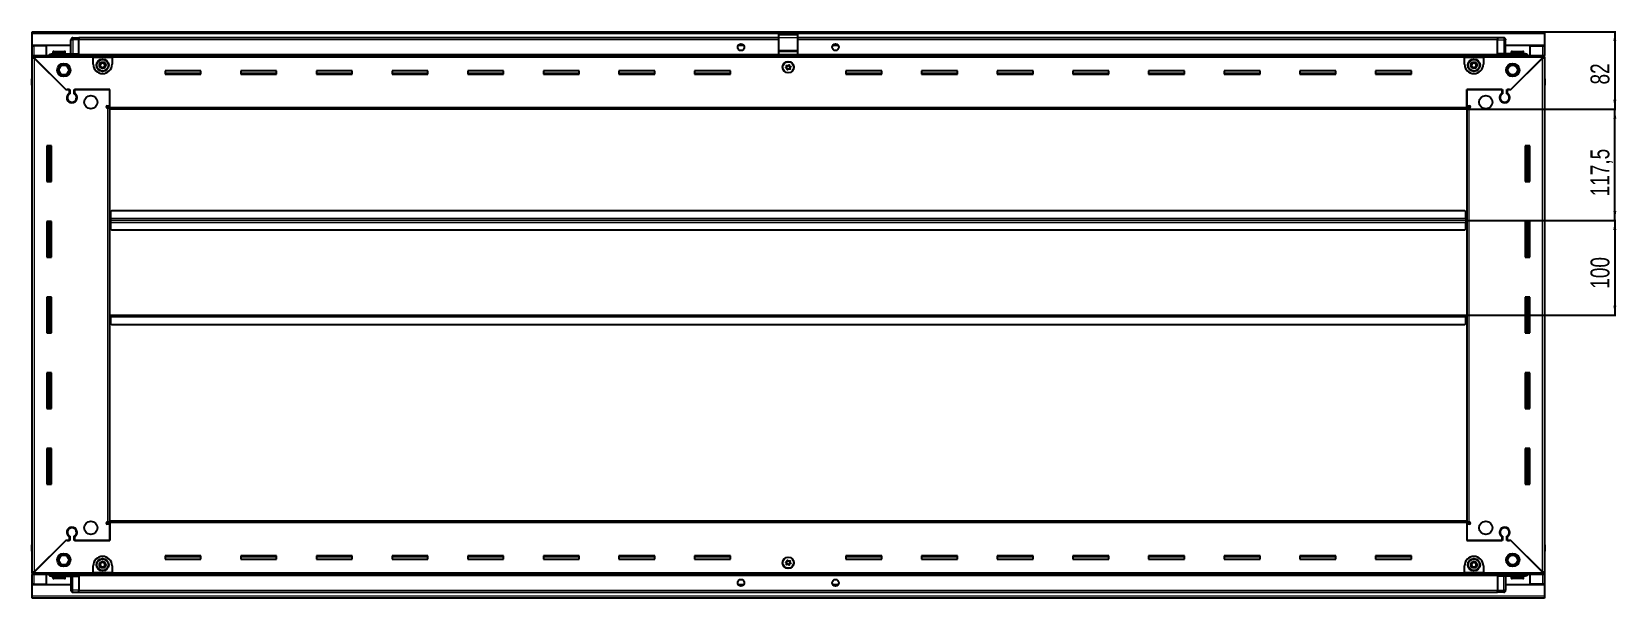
# Model space of a CAD drawing. Header units: millimetres. Extents: x 1132 to 7062, y -1137 to 1926.
# Drawn here: x 5386 to 7062, y 1148 to 1747 of the extents above; entities that cross this region are included whole.
import ezdxf

# ---------------------------------------------------------------- set-up
doc = ezdxf.new("R2010")
doc.units = ezdxf.units.MM
doc.layers.add('FORMAT', color=7, linetype='Continuous')
doc.styles.add('SLDTEXTSTYLE0', font='TXT', dxfattribs={"width": 0.75})
doc.dimstyles.new('SLDDIMSTYLE0', dxfattribs={"dimtxt": 20, "dimasz": 10, "dimexe": 0, "dimexo": 0.0625, "dimgap": 5, "dimtad": 2, "dimdec": 1, "dimrnd": 1e-09, "dimzin": 12, "dimdsep": 46, "dimtxsty": 'SLDTEXTSTYLE0', "dimsah": 1, "dimcen": 0.09, "dimadec": 0, "dimazin": 3, "dimtfac": 1, "dimtofl": 0, "dimtmove": 0, "dimatfit": 3, "dimfxl": 0, "dimfrac": 2, "dimtolj": 1, "dimtzin": 12, "dimarcsym": 0})

# ---------------------------------------------------------------- blocks, each defined once
blk = doc.blocks.new('_D_6')
at = {"layer": 'FORMAT'}
for p, q in [((6985.9, 1746.6), (7061.4, 1746.6)), ((7060.4, 1746.6), (7060.4, 1664.6)), ((6903.9, 1664.6), (7061.4, 1664.6))]:
    blk.add_line(p, q, dxfattribs=at)
for points in [[(7060.4, 1746.6), (7058.8, 1736.6), (7061.9, 1736.6)], [(7060.4, 1664.6), (7061.9, 1674.6), (7058.8, 1674.6)]]:
    blk.add_solid(points, dxfattribs=at)
at = {"layer": 'FORMAT', "insert": (7034.6, 1690.8), "char_height": 20, "attachment_point": 1, "rotation": 90, "style": 'SLDTEXTSTYLE0'}
blk.add_mtext('82', dxfattribs=at)
blk = doc.blocks.new('_D_7')
at = {"layer": 'FORMAT'}
for p, q in [((6903.9, 1664.6), (7061.4, 1664.6)), ((7060.4, 1547.1), (7060.4, 1664.6)), ((6902.9, 1547.1), (7061.4, 1547.1))]:
    blk.add_line(p, q, dxfattribs=at)
for points in [[(7060.4, 1664.6), (7058.8, 1654.6), (7061.9, 1654.6)], [(7060.4, 1547.1), (7061.9, 1557.1), (7058.8, 1557.1)]]:
    blk.add_solid(points, dxfattribs=at)
at = {"layer": 'FORMAT', "insert": (7034.6, 1572.6), "char_height": 20, "attachment_point": 1, "rotation": 90, "style": 'SLDTEXTSTYLE0'}
blk.add_mtext('117,5', dxfattribs=at)
blk = doc.blocks.new('_D_8')
at = {"layer": 'FORMAT'}
for p, q in [((6902.9, 1547.1), (7061.4, 1547.1)), ((7060.4, 1547.1), (7060.4, 1447.1)), ((6902.9, 1447.1), (7061.4, 1447.1))]:
    blk.add_line(p, q, dxfattribs=at)
for points in [[(7060.4, 1547.1), (7058.8, 1537.1), (7061.9, 1537.1)], [(7060.4, 1447.1), (7061.9, 1457.1), (7058.8, 1457.1)]]:
    blk.add_solid(points, dxfattribs=at)
at = {"layer": 'FORMAT', "insert": (7034.6, 1474.9), "char_height": 20, "attachment_point": 1, "rotation": 90, "style": 'SLDTEXTSTYLE0'}
blk.add_mtext('100', dxfattribs=at)

msp = doc.modelspace()

# ---------------------------------------------------------------- linework, layer by layer
at = {"color": 7, "linetype": 'Continuous', "lineweight": 25}
for p, q in [((5386.86, 1744.5), (5386.86, 1746.6)), ((5386.86, 1746.6), (6985.86, 1746.6)), ((5386.86, 1732.1), (5386.86, 1744.5)), ((6176.36, 1743.6), (6196.36, 1743.6)), ((6176.36, 1740.34), (6176.36, 1743.6)), ((6196.36, 1740.34), (6196.36, 1743.6)), ((6985.86, 1746.6), (6985.86, 1744.5)), ((6985.86, 1744.5), (6985.86, 1732.1)), ((5427.86, 1732.1), (5386.86, 1732.1)), ((5386.86, 1731.6), (5386.86, 1732.1)), ((5386.86, 1731.6), (5388.96, 1731.6)), ((5386.86, 1721.35), (5386.86, 1731.6)), ((5388.36, 1731.6), (5388.36, 1732.1)), ((5401.86, 1731.6), (5388.96, 1731.6)), ((5401.86, 1721.35), (5401.86, 1731.6)), ((5427.86, 1723.1), (5427.86, 1738.1)), ((5428.53, 1739.6), (5428.53, 1739.6)), ((5429.86, 1740.1), (5436.36, 1740.1)), ((5429.86, 1740.1), (5436.36, 1740.1)), ((5436.36, 1740.1), (5436.36, 1740.1)), ((5436.36, 1740.1), (5436.36, 1740.1)), ((5436.36, 1740.1), (5436.36, 1738.1)), ((6176.36, 1739.95), (5436.36, 1739.95)), ((5436.36, 1723.1), (5436.36, 1738.1)), ((6139.23, 1732.1), (6133.48, 1732.1)), ((6176.36, 1727.19), (6176.36, 1740.34)), ((6176.36, 1726.1), (6176.36, 1727.19)), ((6176.36, 1726.1), (6196.36, 1726.1)), ((6176.36, 1722.6), (6176.36, 1726.1)), ((6196.36, 1727.19), (6196.36, 1740.34)), ((6936.36, 1739.95), (6196.36, 1739.95)), ((6196.36, 1726.1), (6196.36, 1727.19)), ((6196.36, 1722.6), (6196.36, 1726.1)), ((6239.23, 1732.1), (6233.48, 1732.1)), ((6936.36, 1740.1), (6936.36, 1740.1)), ((6942.86, 1740.1), (6936.36, 1740.1)), ((6942.86, 1740.1), (6936.36, 1740.1)), ((6936.36, 1740.1), (6936.36, 1738.1)), ((6936.36, 1723.1), (6936.36, 1738.1)), ((6944.86, 1738.1), (6944.86, 1738.1)), ((6944.86, 1723.1), (6944.86, 1738.1)), ((6985.86, 1732.1), (6944.86, 1732.1)), ((6970.86, 1721.35), (6970.86, 1731.6)), ((6970.86, 1731.6), (6983.76, 1731.6)), ((6983.76, 1731.6), (6985.86, 1731.6)), ((6984.36, 1731.6), (6984.36, 1732.1)), ((6985.86, 1731.6), (6985.86, 1732.1)), ((6985.86, 1731.6), (6985.86, 1721.35)), ((5386.86, 1719.85), (5386.86, 1721.35)), ((5386.86, 1721.35), (5387.86, 1721.35)), ((5386.86, 1719.35), (5386.86, 1719.85)), ((5386.86, 1719.85), (5387.86, 1719.85)), ((5386.86, 1174.85), (5386.86, 1719.35)), ((5388.36, 1719.35), (5386.86, 1719.35)), ((5387.86, 1719.85), (5387.86, 1721.35)), ((5387.86, 1721.35), (5451.36, 1721.35)), ((5388.46, 1719.25), (5422.36, 1685.35)), ((5423.06, 1684.65), (5388.96, 1718.75)), ((5407.36, 1723.1), (5436.36, 1723.1)), ((5408.86, 1725), (5408.86, 1723.1)), ((5409.66, 1725.8), (5421.06, 1725.8)), ((5421.86, 1723.1), (5421.86, 1725)), ((5436.36, 1723.1), (5436.36, 1722.6)), ((5436.36, 1721.95), (6936.36, 1721.95)), ((5451.36, 1719.25), (5451.36, 1721.35)), ((5451.36, 1721.35), (5471.36, 1721.35)), ((5451.36, 1719.85), (5471.36, 1719.85)), ((5451.36, 1712.35), (5451.36, 1719.25)), ((5471.36, 1721.35), (5471.36, 1719.25)), ((5471.36, 1721.35), (6901.36, 1721.35)), ((5471.36, 1719.25), (5471.36, 1712.35)), ((6176.36, 1722.6), (6196.36, 1722.6)), ((6180.36, 1722.6), (6180.36, 1721.95)), ((6182.86, 1721.95), (6182.86, 1722.6)), ((6189.86, 1721.95), (6189.86, 1722.6)), ((6192.36, 1721.95), (6192.36, 1722.6)), ((6901.36, 1719.25), (6901.36, 1721.35)), ((6901.36, 1721.35), (6921.36, 1721.35)), ((6901.36, 1719.85), (6921.36, 1719.85)), ((6901.36, 1712.35), (6901.36, 1719.25)), ((6921.36, 1721.35), (6984.86, 1721.35)), ((6921.36, 1721.35), (6921.36, 1719.25)), ((6921.36, 1719.25), (6921.36, 1712.35)), ((6936.36, 1723.1), (6936.36, 1722.6)), ((6965.36, 1723.1), (6936.36, 1723.1)), ((6937.86, 1723.04), (6937.86, 1723.1)), ((6983.76, 1718.75), (6949.66, 1684.65)), ((6950.36, 1685.35), (6984.26, 1719.25)), ((6950.86, 1725), (6950.86, 1723.1)), ((6951.66, 1725.8), (6963.06, 1725.8)), ((6963.86, 1723.1), (6963.86, 1725)), ((6984.36, 1719.35), (6985.86, 1719.35)), ((6984.86, 1719.85), (6984.86, 1721.35)), ((6984.86, 1721.35), (6985.86, 1721.35)), ((6984.86, 1719.85), (6985.86, 1719.85)), ((6985.86, 1719.85), (6985.86, 1721.35)), ((6985.86, 1719.85), (6985.86, 1719.35)), ((6985.86, 1719.35), (6985.86, 1174.85)), ((5386.36, 1696.6), (5386.36, 1690.1)), ((5386.36, 1690.1), (5386.36, 1696.6)), ((5565.36, 1705.1), (5527.36, 1705.1)), ((5527.36, 1705.1), (5527.36, 1701.6)), ((5565.36, 1702.35), (5527.36, 1702.35)), ((5527.36, 1701.6), (5565.36, 1701.6)), ((5565.36, 1701.6), (5565.36, 1705.1)), ((5645.36, 1705.1), (5607.36, 1705.1)), ((5607.36, 1705.1), (5607.36, 1701.6)), ((5645.36, 1702.35), (5607.36, 1702.35)), ((5607.36, 1701.6), (5645.36, 1701.6)), ((5645.36, 1701.6), (5645.36, 1705.1)), ((5725.36, 1705.1), (5687.36, 1705.1)), ((5687.36, 1705.1), (5687.36, 1701.6)), ((5725.36, 1702.35), (5687.36, 1702.35)), ((5687.36, 1701.6), (5725.36, 1701.6)), ((5725.36, 1701.6), (5725.36, 1705.1)), ((5805.36, 1705.1), (5767.36, 1705.1)), ((5767.36, 1705.1), (5767.36, 1701.6)), ((5805.36, 1702.35), (5767.36, 1702.35)), ((5767.36, 1701.6), (5805.36, 1701.6)), ((5805.36, 1701.6), (5805.36, 1705.1)), ((5885.36, 1705.1), (5847.36, 1705.1)), ((5847.36, 1705.1), (5847.36, 1701.6)), ((5885.36, 1702.35), (5847.36, 1702.35)), ((5847.36, 1701.6), (5885.36, 1701.6)), ((5885.36, 1701.6), (5885.36, 1705.1)), ((5965.36, 1705.1), (5927.36, 1705.1)), ((5927.36, 1705.1), (5927.36, 1701.6)), ((5965.36, 1702.35), (5927.36, 1702.35)), ((5927.36, 1701.6), (5965.36, 1701.6)), ((5965.36, 1701.6), (5965.36, 1705.1)), ((6045.36, 1705.1), (6007.36, 1705.1)), ((6007.36, 1705.1), (6007.36, 1701.6)), ((6045.36, 1702.35), (6007.36, 1702.35)), ((6007.36, 1701.6), (6045.36, 1701.6)), ((6045.36, 1701.6), (6045.36, 1705.1)), ((6125.36, 1705.1), (6087.36, 1705.1)), ((6087.36, 1705.1), (6087.36, 1701.6)), ((6125.36, 1702.35), (6087.36, 1702.35)), ((6087.36, 1701.6), (6125.36, 1701.6)), ((6125.36, 1701.6), (6125.36, 1705.1)), ((6285.36, 1705.1), (6247.36, 1705.1)), ((6247.36, 1705.1), (6247.36, 1701.6)), ((6285.36, 1702.35), (6247.36, 1702.35)), ((6247.36, 1701.6), (6285.36, 1701.6)), ((6285.36, 1701.6), (6285.36, 1705.1)), ((6365.36, 1705.1), (6327.36, 1705.1)), ((6327.36, 1705.1), (6327.36, 1701.6)), ((6365.36, 1702.35), (6327.36, 1702.35)), ((6327.36, 1701.6), (6365.36, 1701.6)), ((6365.36, 1701.6), (6365.36, 1705.1)), ((6445.36, 1705.1), (6407.36, 1705.1)), ((6407.36, 1705.1), (6407.36, 1701.6)), ((6445.36, 1702.35), (6407.36, 1702.35)), ((6407.36, 1701.6), (6445.36, 1701.6)), ((6445.36, 1701.6), (6445.36, 1705.1)), ((6525.36, 1705.1), (6487.36, 1705.1)), ((6487.36, 1705.1), (6487.36, 1701.6)), ((6525.36, 1702.35), (6487.36, 1702.35)), ((6487.36, 1701.6), (6525.36, 1701.6)), ((6525.36, 1701.6), (6525.36, 1705.1)), ((6605.36, 1705.1), (6567.36, 1705.1)), ((6567.36, 1705.1), (6567.36, 1701.6)), ((6605.36, 1702.35), (6567.36, 1702.35)), ((6567.36, 1701.6), (6605.36, 1701.6)), ((6605.36, 1701.6), (6605.36, 1705.1)), ((6685.36, 1705.1), (6647.36, 1705.1)), ((6647.36, 1705.1), (6647.36, 1701.6)), ((6685.36, 1702.35), (6647.36, 1702.35)), ((6647.36, 1701.6), (6685.36, 1701.6)), ((6685.36, 1701.6), (6685.36, 1705.1)), ((6765.36, 1705.1), (6727.36, 1705.1)), ((6727.36, 1705.1), (6727.36, 1701.6)), ((6765.36, 1702.35), (6727.36, 1702.35)), ((6727.36, 1701.6), (6765.36, 1701.6)), ((6765.36, 1701.6), (6765.36, 1705.1)), ((6845.36, 1705.1), (6807.36, 1705.1)), ((6807.36, 1705.1), (6807.36, 1701.6)), ((6845.36, 1702.35), (6807.36, 1702.35)), ((6807.36, 1701.6), (6845.36, 1701.6)), ((6845.36, 1701.6), (6845.36, 1705.1)), ((6985.86, 1697.93), (6985.86, 1697.93)), ((6986.36, 1696.6), (6986.36, 1690.1)), ((6986.36, 1690.1), (6986.36, 1696.6)), ((5386.36, 1690.1), (5386.36, 1690.1)), ((5386.86, 1690.1), (5386.36, 1690.1)), ((5386.51, 1690.1), (5386.51, 1204.1)), ((5422.36, 1685.35), (5426.56, 1685.35)), ((5423.76, 1685.35), (5423.06, 1684.65)), ((5425.86, 1685.35), (5423.76, 1685.35)), ((5425.86, 1685.35), (5425.86, 1681.46)), ((5426.56, 1685.35), (5426.56, 1681.07)), ((5431.16, 1685.35), (5468.86, 1685.35)), ((5431.16, 1681.07), (5431.16, 1685.35)), ((5431.86, 1681.46), (5431.86, 1685.35)), ((5468.86, 1685.35), (5431.86, 1685.35)), ((5468.86, 1666.7), (5468.86, 1685.35)), ((5468.86, 1668.1), (5468.86, 1685.35)), ((6903.86, 1685.35), (6941.56, 1685.35)), ((6903.86, 1666.7), (6903.86, 1685.35)), ((6903.86, 1685.35), (6903.86, 1668.1)), ((6940.86, 1685.35), (6903.86, 1685.35)), ((6940.86, 1685.35), (6940.86, 1681.46)), ((6941.56, 1685.35), (6941.56, 1681.07)), ((6946.16, 1685.35), (6950.36, 1685.35)), ((6946.16, 1681.07), (6946.16, 1685.35)), ((6948.96, 1685.35), (6946.86, 1685.35)), ((6946.86, 1681.46), (6946.86, 1685.35)), ((6949.66, 1684.65), (6948.96, 1685.35)), ((6985.86, 1690.1), (6986.36, 1690.1)), ((6986.21, 1204.1), (6986.21, 1690.1)), ((6986.36, 1690.1), (6986.36, 1690.1)), ((6986.36, 1690.1), (6986.36, 1690.1)), ((5426.86, 1672.49), (5426.86, 1671.73)), ((5466.01, 1668.1), (5468.86, 1668.1)), ((5466.76, 1666.1), (5466.01, 1666.1)), ((5466.76, 1666.1), (5468.86, 1666.1)), ((5468.86, 1667.1), (5466.86, 1667.1)), ((5466.86, 1667.1), (5466.86, 1666.1)), ((5468.86, 1664.6), (5468.86, 1666.7)), ((6903.86, 1664.6), (5468.86, 1664.6)), ((5468.86, 1229.6), (5468.86, 1664.6)), ((6903.86, 1668.1), (6906.71, 1668.1)), ((6905.86, 1667.1), (6903.86, 1667.1)), ((6903.86, 1666.7), (6903.86, 1664.6)), ((6903.86, 1666.1), (6905.96, 1666.1)), ((6903.86, 1664.6), (6903.86, 1229.6)), ((6905.86, 1666.1), (6905.86, 1667.1)), ((6906.71, 1666.1), (6905.96, 1666.1)), ((6945.86, 1672.49), (6945.86, 1671.73)), ((5407.36, 1626.1), (5402.36, 1626.1)), ((5402.36, 1626.1), (5402.36, 1588.1)), ((5404.51, 1588.1), (5404.51, 1626.1)), ((5406.3, 1588.1), (5406.3, 1626.1)), ((5406.33, 1588.1), (5406.33, 1626.1)), ((5407.36, 1588.1), (5407.36, 1626.1)), ((6965.36, 1626.1), (6965.36, 1588.1)), ((6970.36, 1626.1), (6965.36, 1626.1)), ((6966.38, 1626.1), (6966.38, 1588.1)), ((6966.41, 1626.1), (6966.41, 1588.1)), ((6968.21, 1626.1), (6968.21, 1588.1)), ((6970.36, 1588.1), (6970.36, 1626.1)), ((5402.36, 1588.1), (5407.36, 1588.1)), ((6965.36, 1588.1), (6970.36, 1588.1)), ((5407.36, 1546.1), (5402.36, 1546.1)), ((5402.36, 1546.1), (5402.36, 1508.1)), ((5404.51, 1508.1), (5404.51, 1546.1)), ((5406.3, 1508.1), (5406.3, 1546.1)), ((5406.33, 1508.1), (5406.33, 1546.1)), ((5407.36, 1508.1), (5407.36, 1546.1)), ((5469.61, 1547.1), (5468.86, 1547.1)), ((5469.86, 1549.95), (5469.61, 1549.95)), ((5469.61, 1549.95), (5469.61, 1547.1)), ((5469.61, 1547.1), (5469.61, 1544.25)), ((5469.61, 1544.25), (5469.86, 1544.25)), ((5470.86, 1557.1), (5469.86, 1556.1)), ((5469.86, 1556.1), (5469.86, 1549.2)), ((5469.86, 1547.1), (5469.86, 1549.2)), ((6902.86, 1547.1), (5469.86, 1547.1)), ((5469.86, 1545), (5469.86, 1547.1)), ((5469.86, 1545), (5469.86, 1538.1)), ((6901.86, 1557.1), (5470.86, 1557.1)), ((6902.86, 1556.1), (6901.86, 1557.1)), ((6902.86, 1549.2), (6902.86, 1556.1)), ((6903.11, 1549.95), (6902.86, 1549.95)), ((6902.86, 1549.2), (6902.86, 1547.1)), ((6902.86, 1547.1), (6902.86, 1545)), ((6902.86, 1538.1), (6902.86, 1545)), ((6902.86, 1544.25), (6903.11, 1544.25)), ((6903.11, 1547.1), (6903.11, 1549.95)), ((6903.86, 1547.1), (6903.11, 1547.1)), ((6903.11, 1544.25), (6903.11, 1547.1)), ((6965.36, 1546.1), (6965.36, 1508.1)), ((6970.36, 1546.1), (6965.36, 1546.1)), ((6966.38, 1546.1), (6966.38, 1508.1)), ((6966.41, 1546.1), (6966.41, 1508.1)), ((6968.21, 1546.1), (6968.21, 1508.1)), ((6970.36, 1508.1), (6970.36, 1546.1)), ((5469.86, 1538.1), (5470.86, 1537.1)), ((5470.86, 1537.1), (6901.86, 1537.1)), ((6901.86, 1537.1), (6902.86, 1538.1)), ((5402.36, 1508.1), (5407.36, 1508.1)), ((6965.36, 1508.1), (6970.36, 1508.1)), ((5407.36, 1466.1), (5402.36, 1466.1)), ((5402.36, 1466.1), (5402.36, 1428.1)), ((5404.51, 1428.1), (5404.51, 1466.1)), ((5406.3, 1428.1), (5406.3, 1466.1)), ((5406.33, 1428.1), (5406.33, 1466.1)), ((5407.36, 1428.1), (5407.36, 1466.1)), ((6965.36, 1466.1), (6965.36, 1428.1)), ((6970.36, 1466.1), (6965.36, 1466.1)), ((6966.38, 1466.1), (6966.38, 1428.1)), ((6966.41, 1466.1), (6966.41, 1428.1)), ((6968.21, 1466.1), (6968.21, 1428.1)), ((6970.36, 1428.1), (6970.36, 1466.1)), ((5468.86, 1447.1), (5469.61, 1447.1)), ((5469.61, 1447.1), (5469.61, 1444.25)), ((5469.61, 1444.25), (5469.86, 1444.25)), ((5469.86, 1445), (5469.86, 1447.1)), ((5469.86, 1447.1), (6902.86, 1447.1)), ((5469.86, 1445), (5469.86, 1438.1)), ((6902.86, 1447.1), (6902.86, 1445)), ((6902.86, 1438.1), (6902.86, 1445)), ((6902.86, 1444.25), (6903.11, 1444.25)), ((6903.11, 1444.25), (6903.11, 1447.1)), ((6903.11, 1447.1), (6903.86, 1447.1)), ((5402.36, 1428.1), (5407.36, 1428.1)), ((5469.86, 1438.1), (5470.86, 1437.1)), ((5470.86, 1437.1), (6901.86, 1437.1)), ((6901.86, 1437.1), (6902.86, 1438.1)), ((6965.36, 1428.1), (6970.36, 1428.1)), ((5407.36, 1386.1), (5402.36, 1386.1)), ((5402.36, 1386.1), (5402.36, 1348.1)), ((5404.51, 1348.1), (5404.51, 1386.1)), ((5406.3, 1348.1), (5406.3, 1386.1)), ((5406.33, 1348.1), (5406.33, 1386.1)), ((5407.36, 1348.1), (5407.36, 1386.1)), ((6965.36, 1386.1), (6965.36, 1348.1)), ((6970.36, 1386.1), (6965.36, 1386.1)), ((6966.38, 1386.1), (6966.38, 1348.1)), ((6966.41, 1386.1), (6966.41, 1348.1)), ((6968.21, 1386.1), (6968.21, 1348.1)), ((6970.36, 1348.1), (6970.36, 1386.1)), ((5402.36, 1348.1), (5407.36, 1348.1)), ((6965.36, 1348.1), (6970.36, 1348.1)), ((5407.36, 1306.1), (5402.36, 1306.1)), ((5402.36, 1306.1), (5402.36, 1268.1)), ((5404.51, 1268.1), (5404.51, 1306.1)), ((5406.3, 1268.1), (5406.3, 1306.1)), ((5406.33, 1268.1), (5406.33, 1306.1)), ((5407.36, 1268.1), (5407.36, 1306.1)), ((6965.36, 1306.1), (6965.36, 1268.1)), ((6970.36, 1306.1), (6965.36, 1306.1)), ((6966.38, 1306.1), (6966.38, 1268.1)), ((6966.41, 1306.1), (6966.41, 1268.1)), ((6968.21, 1306.1), (6968.21, 1268.1)), ((6970.36, 1268.1), (6970.36, 1306.1)), ((5402.36, 1268.1), (5407.36, 1268.1)), ((6965.36, 1268.1), (6970.36, 1268.1)), ((5466.01, 1228.1), (5466.76, 1228.1)), ((5468.86, 1226.1), (5466.01, 1226.1)), ((5468.86, 1228.1), (5466.76, 1228.1)), ((5466.86, 1228.1), (5466.86, 1227.1)), ((5466.86, 1227.1), (5468.86, 1227.1)), ((5468.86, 1227.5), (5468.86, 1229.6)), ((5468.86, 1229.6), (6903.86, 1229.6)), ((5468.86, 1227.5), (5468.86, 1208.85)), ((5468.86, 1208.85), (5468.86, 1226.1)), ((6903.86, 1229.6), (6903.86, 1227.5)), ((6905.96, 1228.1), (6903.86, 1228.1)), ((6903.86, 1227.5), (6903.86, 1208.85)), ((6903.86, 1227.1), (6905.86, 1227.1)), ((6903.86, 1226.1), (6903.86, 1208.85)), ((6906.71, 1226.1), (6903.86, 1226.1)), ((6905.86, 1227.1), (6905.86, 1228.1)), ((6905.96, 1228.1), (6906.71, 1228.1)), ((5422.36, 1208.85), (5388.46, 1174.95)), ((5388.96, 1175.45), (5423.06, 1209.55)), ((5426.56, 1208.85), (5422.36, 1208.85)), ((5423.06, 1209.55), (5423.76, 1208.85)), ((5423.76, 1208.85), (5425.86, 1208.85)), ((5425.86, 1212.74), (5425.86, 1208.85)), ((5426.56, 1213.14), (5426.56, 1208.85)), ((5426.86, 1222.48), (5426.86, 1221.72)), ((5431.16, 1208.85), (5431.16, 1213.14)), ((5468.86, 1208.85), (5431.16, 1208.85)), ((5431.86, 1208.85), (5431.86, 1212.74)), ((5431.86, 1208.85), (5468.86, 1208.85)), ((6941.56, 1208.85), (6903.86, 1208.85)), ((6903.86, 1208.85), (6940.86, 1208.85)), ((6940.86, 1212.74), (6940.86, 1208.85)), ((6941.56, 1213.14), (6941.56, 1208.85)), ((6945.86, 1222.48), (6945.86, 1221.72)), ((6946.16, 1208.85), (6946.16, 1213.14)), ((6950.36, 1208.85), (6946.16, 1208.85)), ((6946.86, 1208.85), (6946.86, 1212.74)), ((6946.86, 1208.85), (6948.96, 1208.85)), ((6948.96, 1208.85), (6949.66, 1209.55)), ((6949.66, 1209.55), (6983.76, 1175.45)), ((6984.26, 1174.95), (6950.36, 1208.85)), ((5386.36, 1197.6), (5386.36, 1204.1)), ((5386.36, 1204.1), (5386.36, 1204.1)), ((5386.36, 1204.1), (5386.36, 1204.1)), ((5386.36, 1204.1), (5386.36, 1197.6)), ((5386.86, 1204.1), (5386.36, 1204.1)), ((5386.86, 1196.28), (5386.86, 1196.28)), ((5565.36, 1192.6), (5527.36, 1192.6)), ((5527.36, 1192.6), (5527.36, 1189.1)), ((5527.36, 1191.85), (5565.36, 1191.85)), ((5565.36, 1189.1), (5565.36, 1192.6)), ((5645.36, 1192.6), (5607.36, 1192.6)), ((5607.36, 1192.6), (5607.36, 1189.1)), ((5607.36, 1191.85), (5645.36, 1191.85)), ((5645.36, 1189.1), (5645.36, 1192.6)), ((5725.36, 1192.6), (5687.36, 1192.6)), ((5687.36, 1192.6), (5687.36, 1189.1)), ((5687.36, 1191.85), (5725.36, 1191.85)), ((5725.36, 1189.1), (5725.36, 1192.6)), ((5805.36, 1192.6), (5767.36, 1192.6)), ((5767.36, 1192.6), (5767.36, 1189.1)), ((5767.36, 1191.85), (5805.36, 1191.85)), ((5805.36, 1189.1), (5805.36, 1192.6)), ((5885.36, 1192.6), (5847.36, 1192.6)), ((5847.36, 1192.6), (5847.36, 1189.1)), ((5847.36, 1191.85), (5885.36, 1191.85)), ((5885.36, 1189.1), (5885.36, 1192.6)), ((5965.36, 1192.6), (5927.36, 1192.6)), ((5927.36, 1192.6), (5927.36, 1189.1)), ((5927.36, 1191.85), (5965.36, 1191.85)), ((5965.36, 1189.1), (5965.36, 1192.6)), ((6045.36, 1192.6), (6007.36, 1192.6)), ((6007.36, 1192.6), (6007.36, 1189.1)), ((6007.36, 1191.85), (6045.36, 1191.85)), ((6045.36, 1189.1), (6045.36, 1192.6)), ((6125.36, 1192.6), (6087.36, 1192.6)), ((6087.36, 1192.6), (6087.36, 1189.1)), ((6087.36, 1191.85), (6125.36, 1191.85)), ((6125.36, 1189.1), (6125.36, 1192.6)), ((6285.36, 1192.6), (6247.36, 1192.6)), ((6247.36, 1192.6), (6247.36, 1189.1)), ((6247.36, 1191.85), (6285.36, 1191.85)), ((6285.36, 1189.1), (6285.36, 1192.6)), ((6365.36, 1192.6), (6327.36, 1192.6)), ((6327.36, 1192.6), (6327.36, 1189.1)), ((6327.36, 1191.85), (6365.36, 1191.85)), ((6365.36, 1189.1), (6365.36, 1192.6)), ((6445.36, 1192.6), (6407.36, 1192.6)), ((6407.36, 1192.6), (6407.36, 1189.1)), ((6407.36, 1191.85), (6445.36, 1191.85)), ((6445.36, 1189.1), (6445.36, 1192.6)), ((6525.36, 1192.6), (6487.36, 1192.6)), ((6487.36, 1192.6), (6487.36, 1189.1)), ((6487.36, 1191.85), (6525.36, 1191.85)), ((6525.36, 1189.1), (6525.36, 1192.6)), ((6605.36, 1192.6), (6567.36, 1192.6)), ((6567.36, 1192.6), (6567.36, 1189.1)), ((6567.36, 1191.85), (6605.36, 1191.85)), ((6605.36, 1189.1), (6605.36, 1192.6)), ((6685.36, 1192.6), (6647.36, 1192.6)), ((6647.36, 1192.6), (6647.36, 1189.1)), ((6647.36, 1191.85), (6685.36, 1191.85)), ((6685.36, 1189.1), (6685.36, 1192.6)), ((6765.36, 1192.6), (6727.36, 1192.6)), ((6727.36, 1192.6), (6727.36, 1189.1)), ((6727.36, 1191.85), (6765.36, 1191.85)), ((6765.36, 1189.1), (6765.36, 1192.6)), ((6845.36, 1192.6), (6807.36, 1192.6)), ((6807.36, 1192.6), (6807.36, 1189.1)), ((6807.36, 1191.85), (6845.36, 1191.85)), ((6845.36, 1189.1), (6845.36, 1192.6)), ((6985.86, 1204.1), (6986.36, 1204.1)), ((6986.36, 1204.1), (6986.36, 1204.1)), ((6986.36, 1197.6), (6986.36, 1204.1)), ((6986.36, 1204.1), (6986.36, 1197.6)), ((5386.86, 1174.35), (5386.86, 1174.85)), ((5388.36, 1174.85), (5386.86, 1174.85)), ((5386.86, 1174.35), (5386.86, 1172.85)), ((5387.86, 1174.35), (5386.86, 1174.35)), ((5387.86, 1174.35), (5387.86, 1172.85)), ((5451.36, 1174.95), (5451.36, 1181.85)), ((5451.36, 1172.85), (5451.36, 1174.95)), ((5471.36, 1174.35), (5451.36, 1174.35)), ((5471.36, 1181.85), (5471.36, 1174.95)), ((5471.36, 1174.95), (5471.36, 1172.85)), ((5527.36, 1189.1), (5565.36, 1189.1)), ((5607.36, 1189.1), (5645.36, 1189.1)), ((5687.36, 1189.1), (5725.36, 1189.1)), ((5767.36, 1189.1), (5805.36, 1189.1)), ((5847.36, 1189.1), (5885.36, 1189.1)), ((5927.36, 1189.1), (5965.36, 1189.1)), ((6007.36, 1189.1), (6045.36, 1189.1)), ((6087.36, 1189.1), (6125.36, 1189.1)), ((6247.36, 1189.1), (6285.36, 1189.1)), ((6327.36, 1189.1), (6365.36, 1189.1)), ((6407.36, 1189.1), (6445.36, 1189.1)), ((6487.36, 1189.1), (6525.36, 1189.1)), ((6567.36, 1189.1), (6605.36, 1189.1)), ((6647.36, 1189.1), (6685.36, 1189.1)), ((6727.36, 1189.1), (6765.36, 1189.1)), ((6807.36, 1189.1), (6845.36, 1189.1)), ((6901.36, 1174.95), (6901.36, 1181.85)), ((6901.36, 1172.85), (6901.36, 1174.95)), ((6921.36, 1174.35), (6901.36, 1174.35)), ((6921.36, 1181.85), (6921.36, 1174.95)), ((6921.36, 1174.95), (6921.36, 1172.85)), ((6984.36, 1174.85), (6985.86, 1174.85)), ((6984.86, 1174.35), (6984.86, 1172.85)), ((6985.86, 1174.35), (6984.86, 1174.35)), ((6985.86, 1174.85), (6985.86, 1174.35)), ((6985.86, 1174.35), (6985.86, 1172.85)), ((5386.86, 1162.6), (5386.86, 1172.85)), ((5387.86, 1172.85), (5386.86, 1172.85)), ((5388.96, 1162.6), (5386.86, 1162.6)), ((5386.86, 1162.1), (5386.86, 1162.6)), ((5386.86, 1149.7), (5386.86, 1162.1)), ((5386.86, 1162.1), (5427.86, 1162.1)), ((5451.36, 1172.85), (5387.86, 1172.85)), ((5388.36, 1162.1), (5388.36, 1162.6)), ((5388.96, 1162.6), (5401.86, 1162.6)), ((5401.86, 1162.6), (5401.86, 1172.85)), ((5407.36, 1171.1), (5436.36, 1171.1)), ((5408.86, 1171.1), (5408.86, 1169.2)), ((5413.43, 1168.4), (5409.66, 1168.4)), ((5421.06, 1168.4), (5413.43, 1168.4)), ((5421.86, 1169.2), (5421.86, 1171.1)), ((5427.86, 1171.1), (5427.86, 1156.1)), ((5434.86, 1171.17), (5434.86, 1171.1)), ((6936.36, 1172.25), (5436.36, 1172.25)), ((5436.36, 1171.1), (5436.36, 1171.6)), ((5436.36, 1171.1), (5436.36, 1156.1)), ((5471.36, 1172.85), (5451.36, 1172.85)), ((6901.36, 1172.85), (5471.36, 1172.85)), ((6133.48, 1162.1), (6139.23, 1162.1)), ((6233.48, 1162.1), (6239.23, 1162.1)), ((6921.36, 1172.85), (6901.36, 1172.85)), ((6984.86, 1172.85), (6921.36, 1172.85)), ((6936.36, 1171.1), (6936.36, 1171.6)), ((6965.36, 1171.1), (6936.36, 1171.1)), ((6936.36, 1171.1), (6936.36, 1156.1)), ((6944.86, 1171.1), (6944.86, 1156.1)), ((6944.86, 1162.1), (6985.86, 1162.1)), ((6950.86, 1171.1), (6950.86, 1169.2)), ((6958.65, 1168.4), (6951.66, 1168.4)), ((6963.06, 1168.4), (6958.65, 1168.4)), ((6963.86, 1169.2), (6963.86, 1171.1)), ((6970.86, 1162.6), (6970.86, 1172.85)), ((6983.76, 1162.6), (6970.86, 1162.6)), ((6985.86, 1162.6), (6983.76, 1162.6)), ((6984.36, 1162.1), (6984.36, 1162.6)), ((6985.86, 1172.85), (6984.86, 1172.85)), ((6985.86, 1172.85), (6985.86, 1162.6)), ((6985.86, 1162.1), (6985.86, 1162.6)), ((6985.86, 1162.1), (6985.86, 1149.7)), ((5386.86, 1147.6), (5386.86, 1149.7)), ((6985.86, 1147.6), (5386.86, 1147.6)), ((5427.86, 1156.1), (5427.86, 1156.1)), ((5429.86, 1154.1), (5436.36, 1154.1)), ((5429.86, 1154.1), (5436.36, 1154.1)), ((5436.36, 1154.1), (5436.36, 1156.1)), ((5436.36, 1154.25), (6936.36, 1154.25)), ((5436.36, 1154.1), (5436.36, 1154.1)), ((6936.36, 1154.1), (6936.36, 1156.1)), ((6942.86, 1154.1), (6936.36, 1154.1)), ((6936.36, 1154.1), (6936.36, 1154.1)), ((6936.36, 1154.1), (6936.36, 1154.1)), ((6942.86, 1154.1), (6936.36, 1154.1)), ((6944.18, 1154.6), (6944.18, 1154.6)), ((6985.86, 1149.7), (6985.86, 1147.6))]:
    msp.add_line(p, q, dxfattribs=at)
at = {"color": 8, "linetype": 'Continuous', "lineweight": 18}
for p, q in [((6985.86, 1744.5), (5386.86, 1744.5)), ((5388.96, 1731.6), (5388.96, 1732.1)), ((5388.96, 1721.35), (5388.96, 1731.6)), ((5427.86, 1738.1), (5429.86, 1738.1)), ((5429.86, 1740.1), (5429.86, 1738.1)), ((5429.86, 1738.1), (5429.86, 1723.1)), ((5436.36, 1738.1), (5429.86, 1738.1)), ((6176.36, 1737.95), (5436.36, 1737.95)), ((6176.36, 1740.34), (6196.36, 1740.34)), ((6176.36, 1727.19), (6196.36, 1727.19)), ((6936.36, 1737.95), (6196.36, 1737.95)), ((6936.36, 1738.1), (6942.86, 1738.1)), ((6942.86, 1740.1), (6942.86, 1738.1)), ((6944.86, 1738.1), (6942.86, 1738.1)), ((6942.86, 1738.1), (6942.86, 1723.1)), ((6983.76, 1732.1), (6983.76, 1731.6)), ((6983.76, 1731.6), (6983.76, 1721.35)), ((5451.36, 1719.25), (5388.46, 1719.25)), ((5388.96, 1718.75), (5388.96, 1175.45)), ((5408.86, 1725), (5421.86, 1725)), ((6176.36, 1722.6), (5436.36, 1722.6)), ((6936.36, 1721.37), (5436.36, 1721.37)), ((5451.36, 1719.25), (5471.36, 1719.25)), ((6901.36, 1719.25), (5471.36, 1719.25)), ((6182.36, 1721.95), (6182.36, 1722.6)), ((6190.36, 1721.95), (6190.36, 1722.6)), ((6936.36, 1722.6), (6196.36, 1722.6)), ((6901.36, 1719.25), (6921.36, 1719.25)), ((6984.26, 1719.25), (6921.36, 1719.25)), ((6950.86, 1725), (6963.86, 1725)), ((6983.76, 1175.45), (6983.76, 1718.75)), ((5386.86, 1696.6), (5386.36, 1696.6)), ((6985.86, 1696.6), (6986.36, 1696.6)), ((5466.76, 1228.1), (5466.76, 1666.1)), ((5468.86, 1666.7), (6903.86, 1666.7)), ((6905.96, 1666.1), (6905.96, 1228.1)), ((5403.86, 1626.1), (5403.86, 1588.1)), ((5405.09, 1626.1), (5405.09, 1588.1)), ((6967.62, 1588.1), (6967.62, 1626.1)), ((6968.86, 1588.1), (6968.86, 1626.1)), ((5403.86, 1546.1), (5403.86, 1508.1)), ((5405.09, 1546.1), (5405.09, 1508.1)), ((6902.86, 1549.2), (5469.86, 1549.2)), ((5469.86, 1545), (6902.86, 1545)), ((6967.62, 1508.1), (6967.62, 1546.1)), ((6968.86, 1508.1), (6968.86, 1546.1)), ((5403.86, 1466.1), (5403.86, 1428.1)), ((5405.09, 1466.1), (5405.09, 1428.1)), ((6967.62, 1428.1), (6967.62, 1466.1)), ((6968.86, 1428.1), (6968.86, 1466.1)), ((5469.86, 1445), (6902.86, 1445)), ((5403.86, 1386.1), (5403.86, 1348.1)), ((5405.09, 1386.1), (5405.09, 1348.1)), ((6967.62, 1348.1), (6967.62, 1386.1)), ((6968.86, 1348.1), (6968.86, 1386.1)), ((5403.86, 1306.1), (5403.86, 1268.1)), ((5405.09, 1306.1), (5405.09, 1268.1)), ((6967.62, 1268.1), (6967.62, 1306.1)), ((6968.86, 1268.1), (6968.86, 1306.1)), ((6903.86, 1227.5), (5468.86, 1227.5)), ((5386.86, 1197.6), (5386.36, 1197.6)), ((6985.86, 1197.6), (6986.36, 1197.6)), ((5388.46, 1174.95), (5451.36, 1174.95)), ((5471.36, 1174.95), (5451.36, 1174.95)), ((5471.36, 1174.95), (6901.36, 1174.95)), ((6921.36, 1174.95), (6901.36, 1174.95)), ((6921.36, 1174.95), (6984.26, 1174.95)), ((5388.96, 1162.6), (5388.96, 1172.85)), ((5388.96, 1162.1), (5388.96, 1162.6)), ((5413.16, 1169.2), (5408.86, 1169.2)), ((5421.86, 1169.2), (5413.16, 1169.2)), ((5429.86, 1156.1), (5429.86, 1171.1)), ((5436.36, 1172.84), (6936.36, 1172.84)), ((5436.36, 1171.6), (6936.36, 1171.6)), ((5436.36, 1156.25), (6936.36, 1156.25)), ((6942.86, 1156.1), (6942.86, 1171.1)), ((6958.83, 1169.2), (6950.86, 1169.2)), ((6963.86, 1169.2), (6958.83, 1169.2)), ((6983.76, 1172.85), (6983.76, 1162.6)), ((6983.76, 1162.6), (6983.76, 1162.1)), ((6985.86, 1149.7), (5386.86, 1149.7)), ((5427.86, 1156.1), (5429.86, 1156.1)), ((5429.86, 1154.1), (5429.86, 1156.1)), ((5436.36, 1156.1), (5429.86, 1156.1)), ((6936.36, 1156.1), (6942.86, 1156.1)), ((6944.86, 1156.1), (6942.86, 1156.1)), ((6942.86, 1154.1), (6942.86, 1156.1))]:
    msp.add_line(p, q, dxfattribs=at)
at = {"color": 7, "linetype": 'Continuous', "lineweight": 25, "flags": 128}
msp.add_lwpolyline([(6944.71, 1738.86), (6944.82, 1738.49), (6944.86, 1738.1)], dxfattribs=at)
at = {"color": 7, "linetype": 'Continuous', "lineweight": 25}
for centre, radius in [((6136.36, 1730.1), 3.5), ((6236.36, 1730.1), 3.5), ((5420.36, 1706.1), 7), ((5420.36, 1706.1), 6.02), ((5420.36, 1706.1), 5.1), ((5461.36, 1711.1), 6.5), ((5461.36, 1711.1), 3.46), ((6186.36, 1709.1), 6), ((6186.36, 1708.95), 5.79), ((6186.36, 1708.95), 1.85), ((6911.36, 1711.1), 6.5), ((6911.36, 1711.1), 3.46), ((6952.36, 1706.1), 7), ((6952.36, 1706.1), 6.03), ((6952.36, 1706.1), 5.1), ((5448.86, 1672.1), 7), ((6923.86, 1672.1), 7), ((5448.86, 1222.1), 7), ((6923.86, 1222.1), 7), ((5420.36, 1188.1), 7), ((5420.36, 1188.1), 6.03), ((5420.36, 1188.1), 5.1), ((6186.36, 1185.1), 6), ((6186.36, 1185.25), 5.79), ((6952.36, 1188.1), 7), ((6952.36, 1188.1), 6.03), ((6952.36, 1188.1), 5.1), ((5461.36, 1183.1), 6.5), ((5461.36, 1183.1), 3.46), ((6186.36, 1185.25), 1.85), ((6911.36, 1183.1), 6.5), ((6911.36, 1183.1), 3.46), ((6136.36, 1164.1), 3.5), ((6236.36, 1164.1), 3.5)]:
    msp.add_circle(centre, radius, dxfattribs=at)
at = {"color": 8, "linetype": 'Continuous', "lineweight": 18}
for centre in [(5461.36, 1711.1), (6911.36, 1711.1), (5461.36, 1183.1), (6911.36, 1183.1)]:
    msp.add_circle(centre, 5.7, dxfattribs=at)
at = {"color": 7, "linetype": 'Continuous', "lineweight": 25}
for centre, radius, start, end in [((5429.86, 1738.1), 2, 90, 180), ((5429.86, 1738.1), 2, 123.94202, 131.40962), ((5429.86, 1738.1), 2, 90, 108.58003), ((6942.86, 1738.1), 2, 0, 90), ((5409.66, 1725), 0.8, 90, 180), ((5421.06, 1725), 0.8, 0, 90), ((5427.66, 1723.3), 0.2, 270, 0), ((5461.36, 1712.35), 10, 180, 270), ((5461.36, 1711.1), 2.5, 134.01559, 194.01559), ((5461.36, 1711.1), 2.5, 194.01559, 254.01559), ((5461.36, 1711.1), 2.5, 74.01559, 134.01559), ((5461.36, 1711.1), 2.5, 254.01559, 314.01559), ((5461.36, 1712.35), 10, 270, 0), ((5461.36, 1711.1), 2.5, 14.01559, 74.01559), ((5461.36, 1711.1), 2.5, 314.01559, 14.01559), ((6911.36, 1712.35), 10, 180, 270), ((6911.36, 1711.1), 2.5, 160.11158, 220.11158), ((6911.36, 1711.1), 2.5, 100.11158, 160.11158), ((6911.36, 1711.1), 2.5, 220.11158, 280.11158), ((6911.36, 1711.1), 2.5, 40.11158, 100.11158), ((6911.36, 1712.35), 10, 270, 0), ((6911.36, 1711.1), 2.5, 280.11158, 340.11158), ((6911.36, 1711.1), 2.5, 340.11158, 40.11158), ((6945.06, 1723.3), 0.2, 180, 270), ((6951.66, 1725), 0.8, 90, 180), ((6963.06, 1725), 0.8, 0, 90), ((5388.36, 1696.6), 2, 138.57492, 180), ((5388.36, 1696.6), 2, 138.59038, 180), ((6984.36, 1696.6), 2, 33.78451, 41.40962), ((6984.36, 1696.6), 2, 0, 41.39416), ((6984.36, 1696.6), 2, 0, 19.56674), ((5428.86, 1676.85), 5.5, 123.05573, 56.94427), ((5428.86, 1676.85), 4.8, 118.63099, 61.36901), ((6943.86, 1676.85), 5.5, 123.05573, 56.94427), ((6943.86, 1676.85), 4.8, 118.63099, 61.36901), ((5466.01, 1667.1), 1, 90, 270), ((6906.71, 1667.1), 1, 270, 90), ((5466.01, 1227.1), 1, 90, 270), ((6906.71, 1227.1), 1, 270, 90), ((5428.86, 1217.35), 5.5, 303.05573, 236.94427), ((5428.86, 1217.35), 4.8, 298.63099, 241.36901), ((6943.86, 1217.35), 5.5, 303.05573, 236.94427), ((6943.86, 1217.35), 4.8, 298.63099, 241.36901), ((5388.36, 1197.6), 2, 180, 198.58003), ((5388.36, 1197.6), 2, 180, 221.39416), ((5388.36, 1197.6), 2, 213.94202, 221.40962), ((5461.36, 1181.85), 10, 90, 180), ((5461.36, 1181.85), 10, 0, 90), ((6911.36, 1181.85), 10, 90, 180), ((6911.36, 1181.85), 10, 0, 90), ((6984.36, 1197.6), 2, 318.57492, 0), ((6984.36, 1197.6), 2, 318.59038, 0), ((5461.36, 1183.1), 2.5, 127.47401, 187.47401), ((5461.36, 1183.1), 2.5, 187.47401, 247.47401), ((5461.36, 1183.1), 2.5, 67.47401, 127.47401), ((5461.36, 1183.1), 2.5, 247.47401, 307.47401), ((5461.36, 1183.1), 2.5, 7.47401, 67.47401), ((5461.36, 1183.1), 2.5, 307.47401, 7.47401), ((6911.36, 1183.1), 2.5, 147.04236, 207.04236), ((6911.36, 1183.1), 2.5, 207.04236, 267.04236), ((6911.36, 1183.1), 2.5, 87.04236, 147.04236), ((6911.36, 1183.1), 2.5, 267.04236, 327.04236), ((6911.36, 1183.1), 2.5, 27.04236, 87.04236), ((6911.36, 1183.1), 2.5, 327.04236, 27.04236), ((5409.66, 1169.2), 0.8, 180, 270), ((5421.06, 1169.2), 0.8, 270, 360), ((5427.66, 1170.9), 0.2, 0, 90), ((6945.06, 1170.9), 0.2, 90, 180), ((6951.66, 1169.2), 0.8, 180, 270), ((6963.06, 1169.2), 0.8, 270, 0), ((5429.86, 1156.1), 2, 180, 270), ((5429.86, 1156.1), 2, 180, 270), ((6942.86, 1156.1), 2, 270, 0), ((6942.86, 1156.1), 2, 270, 288.58003), ((6942.86, 1156.1), 2, 303.94202, 311.40962)]:
    msp.add_arc(centre, radius, start, end, dxfattribs=at)
for points, knots in [([(5386.86, 1719.35), (5386.88, 1719.31), (5386.94, 1719.22), (5387.33, 1719.09), (5387.89, 1718.95), (5388.47, 1718.84), (5388.83, 1718.78), (5388.96, 1718.75)], [0, 0, 0, 0, 0.23025534, 0.4485219, 0.6667858, 0.88504963, 1, 1, 1, 1]), ([(5388.46, 1719.25), (5388.41, 1719.51), (5388.32, 1720), (5388.19, 1720.64), (5388.06, 1721.11), (5387.95, 1721.33), (5387.88, 1721.35), (5387.86, 1721.35)], [0, 0, 0, 0, 0.2302553, 0.4485219, 0.6667858, 0.8850496, 1, 1, 1, 1]), ([(5404.14, 1721.35), (5404.26, 1721.55), (5404.65, 1722.2), (5405.8, 1722.91), (5406.84, 1723.04), (5407.36, 1723.1)], [0, 0, 0, 0, 0.1822499, 0.5911249, 1, 1, 1, 1]), ([(5436.36, 1723.1), (5436.36, 1723.07), (5436.36, 1722.99), (5436.36, 1722.37), (5436.36, 1721.81), (5436.36, 1721.44), (5436.36, 1721.43)], [0, 0, 0, 0, 0.3302672, 0.6605344, 0.9908016, 1, 1, 1, 1]), ([(5458.58, 1711.9), (5458.95, 1712.26), (5459.65, 1712.93), (5460.34, 1713.59), (5460.66, 1713.91)], [0, 0, 0, 0, 0.5346859, 1, 1, 1, 1]), ([(5459.28, 1709.1), (5459.2, 1709.43), (5459, 1710.23), (5458.76, 1711.2), (5458.61, 1711.78), (5458.58, 1711.9)], [0, 0, 0, 0, 0.3629006, 0.8668753, 1, 1, 1, 1]), ([(5462.06, 1708.3), (5461.56, 1708.45), (5460.63, 1708.71), (5459.71, 1708.98), (5459.28, 1709.1)], [0, 0, 0, 0, 0.5346859, 1, 1, 1, 1]), ([(5460.66, 1713.91), (5461.15, 1713.76), (5462.08, 1713.5), (5463, 1713.23), (5463.43, 1713.11)], [0, 0, 0, 0, 0.5346859, 1, 1, 1, 1]), ([(5464.13, 1710.31), (5463.76, 1709.95), (5463.07, 1709.28), (5462.38, 1708.61), (5462.06, 1708.3)], [0, 0, 0, 0, 0.53468586, 1, 1, 1, 1]), ([(5463.43, 1713.11), (5463.46, 1712.99), (5463.61, 1712.41), (5463.85, 1711.44), (5464.05, 1710.64), (5464.13, 1710.31)], [0, 0, 0, 0, 0.1331247, 0.6370994, 1, 1, 1, 1]), ([(6184.47, 1711.03), (6184.46, 1711.02), (6184.45, 1710.99), (6184.44, 1710.94), (6184.45, 1710.79), (6184.55, 1710.42), (6184.68, 1709.89), (6184.52, 1709.28), (6184.16, 1708.91), (6183.86, 1708.66), (6183.68, 1708.5), (6183.63, 1708.42), (6183.62, 1708.38), (6183.62, 1708.35), (6183.64, 1708.32), (6183.69, 1708.27), (6183.94, 1708.18), (6184.4, 1708.07), (6185.04, 1707.76), (6185.3, 1707.09), (6185.35, 1706.62), (6185.43, 1706.36), (6185.47, 1706.31), (6185.5, 1706.29), (6185.53, 1706.28), (6185.56, 1706.29), (6185.6, 1706.3), (6185.67, 1706.35), (6185.84, 1706.5), (6186.11, 1706.77), (6186.51, 1707.09), (6187.14, 1707.2), (6187.64, 1707.01), (6188.01, 1706.88), (6188.16, 1706.86), (6188.22, 1706.87), (6188.24, 1706.88), (6188.26, 1706.92), (6188.28, 1706.97), (6188.26, 1707.12), (6188.17, 1707.49), (6188.03, 1708.01), (6188.2, 1708.62), (6188.55, 1709), (6188.86, 1709.25), (6189.03, 1709.41), (6189.08, 1709.49), (6189.1, 1709.53), (6189.09, 1709.56), (6189.07, 1709.59), (6189.02, 1709.63), (6188.77, 1709.73), (6188.31, 1709.84), (6187.67, 1710.15), (6187.42, 1710.81), (6187.36, 1711.29), (6187.28, 1711.54), (6187.24, 1711.6), (6187.22, 1711.62), (6187.19, 1711.63), (6187.15, 1711.62), (6187.11, 1711.6), (6187.04, 1711.56), (6186.87, 1711.41), (6186.6, 1711.14), (6186.2, 1710.82), (6185.58, 1710.71), (6185.07, 1710.89), (6184.7, 1711.03), (6184.55, 1711.05), (6184.5, 1711.04), (6184.48, 1711.03), (6184.47, 1711.03)], [0, 0, 0, 0, 0.0020087, 0.00442, 0.0093647, 0.0255282, 0.0677053, 0.0957862, 0.1246456, 0.1503415, 0.1605194, 0.1633943, 0.1656965, 0.1672448, 0.1688741, 0.1707699, 0.1786058, 0.2119941, 0.2499945, 0.2879948, 0.3213831, 0.329219, 0.3311148, 0.3327441, 0.3342924, 0.3362166, 0.3385353, 0.3413178, 0.349662, 0.3753578, 0.4042173, 0.4322982, 0.4744753, 0.4906388, 0.4966691, 0.49844, 0.5, 0.5020087, 0.50442, 0.5093647, 0.5255282, 0.5677053, 0.5957862, 0.6246456, 0.6503415, 0.6605194, 0.6633943, 0.6656965, 0.6672448, 0.6688741, 0.6707699, 0.6786058, 0.7119941, 0.7499945, 0.7879948, 0.8213831, 0.829219, 0.8311148, 0.8327441, 0.8342924, 0.8362166, 0.8385353, 0.8413178, 0.849662, 0.8753578, 0.9042173, 0.9322982, 0.9744753, 0.9906388, 0.9966691, 0.99844, 1, 1, 1, 1]), ([(6908.51, 1710.6), (6908.56, 1710.72), (6908.76, 1711.28), (6909.1, 1712.21), (6909.38, 1712.99), (6909.5, 1713.31)], [0, 0, 0, 0, 0.1331247, 0.6370994, 1, 1, 1, 1]), ([(6910.37, 1708.39), (6910.04, 1708.78), (6909.42, 1709.52), (6908.8, 1710.26), (6908.51, 1710.6)], [0, 0, 0, 0, 0.5346859, 1, 1, 1, 1]), ([(6909.5, 1713.31), (6910, 1713.4), (6910.95, 1713.57), (6911.9, 1713.74), (6912.34, 1713.82)], [0, 0, 0, 0, 0.5346859, 1, 1, 1, 1]), ([(6912.34, 1713.82), (6912.67, 1713.42), (6913.29, 1712.69), (6913.91, 1711.95), (6914.2, 1711.61)], [0, 0, 0, 0, 0.5346859, 1, 1, 1, 1]), ([(6914.2, 1711.61), (6914.08, 1711.29), (6913.8, 1710.51), (6913.46, 1709.58), (6913.26, 1709.01), (6913.22, 1708.9)], [0, 0, 0, 0, 0.3629006, 0.8668753, 1, 1, 1, 1]), ([(6936.36, 1723.1), (6936.36, 1723.07), (6936.36, 1722.99), (6936.36, 1722.37), (6936.36, 1721.81), (6936.36, 1721.44), (6936.36, 1721.43)], [0, 0, 0, 0, 0.3302662, 0.6605324, 0.9907986, 1, 1, 1, 1]), ([(6968.57, 1721.35), (6968.45, 1721.55), (6968.06, 1722.2), (6966.91, 1722.91), (6965.87, 1723.04), (6965.36, 1723.1)], [0, 0, 0, 0, 0.18224985, 0.59112493, 1, 1, 1, 1]), ([(6983.76, 1718.75), (6984.01, 1718.8), (6984.5, 1718.89), (6985.14, 1719.02), (6985.61, 1719.15), (6985.83, 1719.27), (6985.85, 1719.33), (6985.86, 1719.35)], [0, 0, 0, 0, 0.23025534, 0.4485219, 0.6667858, 0.88504963, 1, 1, 1, 1]), ([(6984.86, 1721.35), (6984.81, 1721.33), (6984.72, 1721.28), (6984.59, 1720.88), (6984.46, 1720.32), (6984.35, 1719.75), (6984.28, 1719.38), (6984.26, 1719.25)], [0, 0, 0, 0, 0.2302553, 0.4485219, 0.6667858, 0.8850496, 1, 1, 1, 1]), ([(6913.22, 1708.9), (6912.71, 1708.81), (6911.76, 1708.64), (6910.81, 1708.47), (6910.37, 1708.39)], [0, 0, 0, 0, 0.53468586, 1, 1, 1, 1]), ([(5388.96, 1175.45), (5388.7, 1175.41), (5388.21, 1175.32), (5387.57, 1175.19), (5387.1, 1175.05), (5386.88, 1174.94), (5386.86, 1174.88), (5386.86, 1174.85)], [0, 0, 0, 0, 0.2302553, 0.4485219, 0.6667858, 0.8850496, 1, 1, 1, 1]), ([(5387.86, 1172.85), (5387.9, 1172.88), (5387.99, 1172.93), (5388.13, 1173.33), (5388.26, 1173.88), (5388.37, 1174.46), (5388.43, 1174.83), (5388.46, 1174.95)], [0, 0, 0, 0, 0.2302553, 0.4485219, 0.6667858, 0.8850496, 1, 1, 1, 1]), ([(5458.69, 1184.21), (5458.79, 1184.29), (5459.26, 1184.65), (5460.05, 1185.26), (5460.71, 1185.76), (5460.98, 1185.97)], [0, 0, 0, 0, 0.13312467, 0.63709944, 1, 1, 1, 1]), ([(5459.07, 1181.35), (5459, 1181.86), (5458.87, 1182.82), (5458.75, 1183.77), (5458.69, 1184.21)], [0, 0, 0, 0, 0.5346859, 1, 1, 1, 1]), ([(5461.73, 1180.24), (5461.26, 1180.44), (5460.36, 1180.81), (5459.48, 1181.18), (5459.07, 1181.35)], [0, 0, 0, 0, 0.5346859, 1, 1, 1, 1]), ([(5460.98, 1185.97), (5461.46, 1185.77), (5462.35, 1185.4), (5463.23, 1185.03), (5463.65, 1184.86)], [0, 0, 0, 0, 0.5346859, 1, 1, 1, 1]), ([(5464.02, 1182), (5463.75, 1181.79), (5463.1, 1181.29), (5462.31, 1180.68), (5461.83, 1180.32), (5461.73, 1180.24)], [0, 0, 0, 0, 0.3629006, 0.8668753, 1, 1, 1, 1]), ([(5463.65, 1184.86), (5463.71, 1184.35), (5463.84, 1183.39), (5463.96, 1182.44), (5464.02, 1182)], [0, 0, 0, 0, 0.5346859, 1, 1, 1, 1]), ([(6184.47, 1183.18), (6184.48, 1183.18), (6184.51, 1183.16), (6184.56, 1183.16), (6184.71, 1183.18), (6185.07, 1183.32), (6185.58, 1183.5), (6186.2, 1183.39), (6186.6, 1183.07), (6186.88, 1182.79), (6187.06, 1182.63), (6187.14, 1182.59), (6187.18, 1182.58), (6187.22, 1182.59), (6187.24, 1182.61), (6187.28, 1182.66), (6187.36, 1182.92), (6187.42, 1183.39), (6187.67, 1184.06), (6188.31, 1184.37), (6188.77, 1184.48), (6189.02, 1184.57), (6189.07, 1184.62), (6189.09, 1184.65), (6189.1, 1184.68), (6189.09, 1184.71), (6189.06, 1184.75), (6189.01, 1184.82), (6188.85, 1184.97), (6188.55, 1185.21), (6188.2, 1185.58), (6188.03, 1186.19), (6188.17, 1186.72), (6188.26, 1187.1), (6188.28, 1187.25), (6188.26, 1187.3), (6188.24, 1187.33), (6188.21, 1187.35), (6188.15, 1187.35), (6188.01, 1187.33), (6187.64, 1187.19), (6187.14, 1187.01), (6186.51, 1187.12), (6186.11, 1187.44), (6185.83, 1187.72), (6185.65, 1187.88), (6185.57, 1187.92), (6185.53, 1187.93), (6185.5, 1187.92), (6185.47, 1187.9), (6185.43, 1187.84), (6185.35, 1187.59), (6185.3, 1187.11), (6185.04, 1186.45), (6184.4, 1186.14), (6183.94, 1186.03), (6183.69, 1185.93), (6183.64, 1185.89), (6183.62, 1185.86), (6183.62, 1185.83), (6183.63, 1185.79), (6183.65, 1185.76), (6183.7, 1185.69), (6183.86, 1185.54), (6184.16, 1185.3), (6184.52, 1184.92), (6184.68, 1184.31), (6184.55, 1183.79), (6184.45, 1183.41), (6184.44, 1183.26), (6184.45, 1183.21), (6184.47, 1183.19), (6184.47, 1183.18)], [0, 0, 0, 0, 0.0020087, 0.00442, 0.0093647, 0.0255282, 0.0677053, 0.0957862, 0.1246456, 0.1503415, 0.1605194, 0.1633943, 0.1656965, 0.1672448, 0.1688741, 0.1707699, 0.1786058, 0.2119941, 0.2499945, 0.2879948, 0.3213831, 0.329219, 0.3311148, 0.3327441, 0.3342924, 0.3362166, 0.3385353, 0.3413178, 0.349662, 0.3753578, 0.4042173, 0.4322982, 0.4744753, 0.4906388, 0.4966691, 0.49844, 0.5, 0.5020087, 0.50442, 0.5093647, 0.5255282, 0.5677053, 0.5957862, 0.6246456, 0.6503415, 0.6605194, 0.6633943, 0.6656965, 0.6672448, 0.6688741, 0.6707699, 0.6786058, 0.7119941, 0.7499945, 0.7879948, 0.8213831, 0.829219, 0.8311148, 0.8327441, 0.8342924, 0.8362166, 0.8385353, 0.8413178, 0.849662, 0.8753578, 0.9042173, 0.9322982, 0.9744753, 0.9906388, 0.9966691, 0.99844, 1, 1, 1, 1]), ([(6908.47, 1183.25), (6908.75, 1183.69), (6909.28, 1184.5), (6909.8, 1185.3), (6910.04, 1185.68)], [0, 0, 0, 0, 0.5346859, 1, 1, 1, 1]), ([(6909.79, 1180.68), (6909.55, 1181.14), (6909.11, 1182), (6908.68, 1182.86), (6908.47, 1183.25)], [0, 0, 0, 0, 0.53468586, 1, 1, 1, 1]), ([(6912.67, 1180.53), (6912.32, 1180.55), (6911.5, 1180.59), (6910.51, 1180.64), (6909.91, 1180.68), (6909.79, 1180.68)], [0, 0, 0, 0, 0.3629006, 0.8668753, 1, 1, 1, 1]), ([(6910.04, 1185.68), (6910.17, 1185.67), (6910.77, 1185.64), (6911.76, 1185.59), (6912.58, 1185.54), (6912.93, 1185.53)], [0, 0, 0, 0, 0.1331247, 0.6370994, 1, 1, 1, 1]), ([(6914.24, 1182.96), (6913.96, 1182.52), (6913.43, 1181.71), (6912.91, 1180.91), (6912.67, 1180.53)], [0, 0, 0, 0, 0.5346859, 1, 1, 1, 1]), ([(6912.93, 1185.53), (6913.16, 1185.07), (6913.6, 1184.21), (6914.04, 1183.35), (6914.24, 1182.96)], [0, 0, 0, 0, 0.5346859, 1, 1, 1, 1]), ([(6985.86, 1174.85), (6985.83, 1174.9), (6985.78, 1174.99), (6985.38, 1175.12), (6984.83, 1175.25), (6984.25, 1175.37), (6983.88, 1175.43), (6983.76, 1175.45)], [0, 0, 0, 0, 0.2302553, 0.4485219, 0.6667858, 0.8850496, 1, 1, 1, 1]), ([(6984.26, 1174.95), (6984.3, 1174.7), (6984.39, 1174.21), (6984.53, 1173.57), (6984.66, 1173.1), (6984.77, 1172.88), (6984.83, 1172.86), (6984.86, 1172.85)], [0, 0, 0, 0, 0.2302553, 0.4485219, 0.6667858, 0.8850496, 1, 1, 1, 1]), ([(5404.14, 1172.85), (5404.26, 1172.65), (5404.65, 1172.01), (5405.8, 1171.3), (5406.84, 1171.17), (5407.36, 1171.1)], [0, 0, 0, 0, 0.18224985, 0.59112493, 1, 1, 1, 1]), ([(5436.36, 1171.1), (5436.36, 1171.14), (5436.36, 1171.22), (5436.36, 1171.84), (5436.36, 1172.41), (5436.36, 1172.81), (5436.36, 1172.84)], [0, 0, 0, 0, 0.3242788, 0.6485576, 0.9728365, 1, 1, 1, 1]), ([(6936.36, 1171.1), (6936.36, 1171.14), (6936.36, 1171.22), (6936.36, 1171.84), (6936.36, 1172.41), (6936.36, 1172.81), (6936.36, 1172.84)], [0, 0, 0, 0, 0.3242788, 0.6485576, 0.9728365, 1, 1, 1, 1]), ([(6968.57, 1172.85), (6968.45, 1172.65), (6968.06, 1172.01), (6966.91, 1171.3), (6965.87, 1171.17), (6965.36, 1171.1)], [0, 0, 0, 0, 0.1822499, 0.5911249, 1, 1, 1, 1])]:
    msp.add_open_spline(points, degree=3, knots=knots, dxfattribs=at)
for points in [[(5388.46, 1719.25), (5388.41, 1719.33), (5388.31, 1719.49), (5388.16, 1719.69), (5388.01, 1719.83), (5387.91, 1719.85), (5387.86, 1719.85)], [(5388.36, 1719.35), (5388.37, 1719.3), (5388.38, 1719.2), (5388.52, 1719.05), (5388.72, 1718.9), (5388.88, 1718.8), (5388.96, 1718.75)], [(6983.76, 1718.75), (6983.83, 1718.8), (6983.99, 1718.9), (6984.19, 1719.05), (6984.33, 1719.2), (6984.35, 1719.3), (6984.36, 1719.35)], [(6984.86, 1719.85), (6984.81, 1719.85), (6984.71, 1719.83), (6984.56, 1719.69), (6984.41, 1719.49), (6984.31, 1719.33), (6984.26, 1719.25)], [(5387.86, 1174.35), (5387.91, 1174.36), (5388.01, 1174.38), (5388.16, 1174.52), (5388.31, 1174.72), (5388.41, 1174.88), (5388.46, 1174.95)], [(5388.96, 1175.45), (5388.88, 1175.4), (5388.72, 1175.3), (5388.52, 1175.15), (5388.38, 1175), (5388.37, 1174.9), (5388.36, 1174.85)], [(6984.36, 1174.85), (6984.35, 1174.9), (6984.33, 1175), (6984.19, 1175.15), (6983.99, 1175.3), (6983.83, 1175.4), (6983.76, 1175.45)], [(6984.26, 1174.95), (6984.31, 1174.88), (6984.41, 1174.72), (6984.56, 1174.52), (6984.71, 1174.38), (6984.81, 1174.36), (6984.86, 1174.35)]]:
    msp.add_open_spline(points, degree=3, dxfattribs=at)
at = {"color": 8, "linetype": 'Continuous', "lineweight": 18}
for points in [[(5407.36, 1723.1), (5407.36, 1723.06), (5407.36, 1722.99), (5407.36, 1722.55), (5407.36, 1722.09), (5407.36, 1721.68), (5407.36, 1721.41), (5407.36, 1721.35)], [(6965.36, 1723.1), (6965.36, 1723.06), (6965.36, 1722.99), (6965.36, 1722.55), (6965.36, 1722.09), (6965.36, 1721.68), (6965.36, 1721.41), (6965.36, 1721.35)], [(5407.36, 1171.1), (5407.36, 1171.15), (5407.36, 1171.22), (5407.36, 1171.66), (5407.36, 1172.11), (5407.36, 1172.53), (5407.36, 1172.8), (5407.36, 1172.85)], [(6965.36, 1171.1), (6965.36, 1171.15), (6965.36, 1171.22), (6965.36, 1171.66), (6965.36, 1172.11), (6965.36, 1172.53), (6965.36, 1172.8), (6965.36, 1172.85)]]:
    msp.add_open_spline(points, degree=3, knots=[0, 0, 0, 0, 0.3597529, 0.5534142, 0.7511852, 0.9489563, 1, 1, 1, 1], dxfattribs=at)

# ---------------------------------------------------------------- dimensions: what is measured, and where the dimension line sits
at = {"layer": 'FORMAT'}
for base, p1, p2, picture, middle in [((7060.36, 1664.6), (6985.86, 1746.6), (6903.86, 1664.6), '_D_6', (7060.36, 1705.6)), ((7060.36, 1664.6), (6902.86, 1547.1), (6903.86, 1664.6), '_D_7', (7060.36, 1605.85)), ((7060.36, 1447.1), (6902.86, 1547.1), (6902.86, 1447.1), '_D_8', (7060.36, 1497.1))]:
    dim = msp.add_linear_dim(base=base, p1=p1, p2=p2, angle=90, dimstyle='SLDDIMSTYLE0', dxfattribs=at)
    dim.commit()
    dim.dimension.update_dxf_attribs({"geometry": picture, "text_midpoint": middle, "dimtype": 160})

doc.saveas('drawing.dxf')
